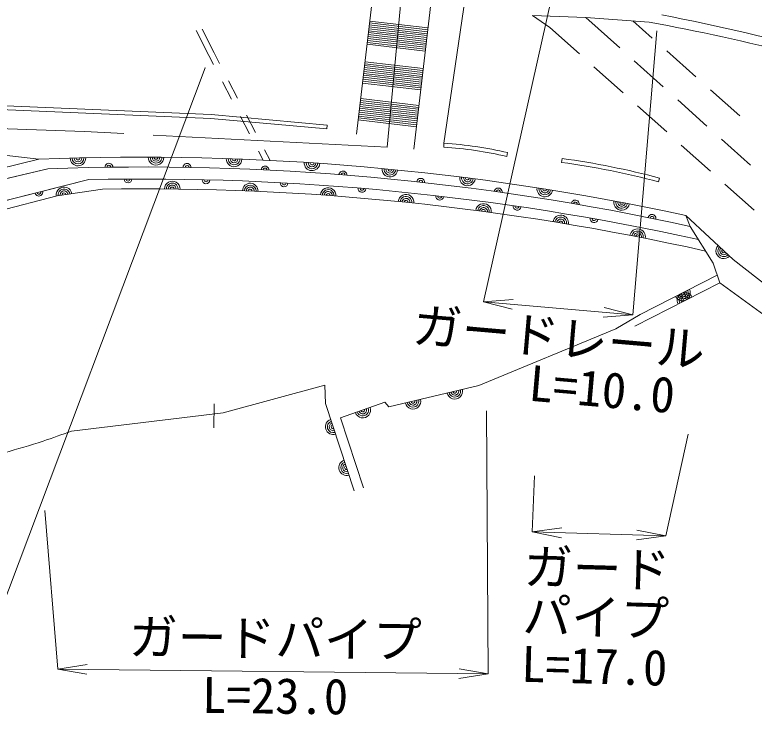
# Model space of a CAD drawing. Units: millimetres, scale not verified. Extents: x 40000 to 680000, y 20000 to 380000.
# Drawn here: x 439332 to 477214, y 256909 to 293448 of the extents above; entities that cross this region are included whole.
import ezdxf
from ezdxf.enums import TextEntityAlignment as Align

# ---------------------------------------------------------------- set-up
doc = ezdxf.new("R2010")
doc.units = ezdxf.units.MM
doc.header["$LTSCALE"] = 1000
doc.linetypes.add('CHAIN', pattern=[18.5, 12, -1.5, 3.5, -1.5])
for name, color, linetype, lineweight in [('M-BGD', 7, 'Continuous', 13), ('M-BMK', 2, 'CHAIN', 13), ('M-STR-HTXT', 7, 'Continuous', 13)]:
    doc.layers.add(name, color=color, linetype=linetype, lineweight=lineweight)
doc.styles.add('ＭＳ ゴシック', font='')
doc.styles.get('ＭＳ ゴシック').set_extended_font_data('MS Gothic')

# ---------------------------------------------------------------- blocks, each defined once
blk = doc.blocks.new('open_arrow')
at = {"color": 0, "linetype": 'Continuous', "lineweight": -2}
blk.add_lwpolyline([(7.5, 1.25), (0, 0), (7.5, -1.25)], dxfattribs=at)

msp = doc.modelspace()

# ---------------------------------------------------------------- linework, layer by layer
at = {"layer": 'M-BGD'}
for p, q in [((457788, 295416), (456839, 287334)), ((460767, 295067), (459769, 286560)), ((462453, 294684), (461320, 286867)), ((466740, 292804), (465863, 293419)), ((470324, 291758), (468595, 293310)), ((457496, 292930), (460476, 292581)), ((457508, 293030), (460487, 292680)), ((457519, 293129), (460499, 292779)), ((471988, 292259), (471002, 293134)), ((449272, 291360), (448632, 292645)), ((449539, 291496), (448936, 292707)), ((457449, 292533), (460429, 292183)), ((457461, 292632), (460441, 292283)), ((457473, 292732), (460452, 292382)), ((457484, 292831), (460464, 292481)), ((468261, 291444), (466740, 292804)), ((457403, 292136), (460382, 291786)), ((457414, 292235), (460394, 291885)), ((457426, 292334), (460406, 291985)), ((457438, 292434), (460417, 292084)), ((457379, 291937), (460359, 291587)), ((457391, 292036), (460371, 291687)), ((449511, 290900), (449272, 291360)), ((449818, 290960), (449539, 291496)), ((474232, 290267), (472736, 291595)), ((457263, 290944), (460243, 290594)), ((457275, 291043), (460254, 290694)), ((472556, 289754), (471068, 291090)), ((457228, 290646), (460208, 290296)), ((457240, 290745), (460219, 290396)), ((457251, 290845), (460231, 290495)), ((470497, 289445), (469006, 290778)), ((457181, 290249), (460161, 289899)), ((457193, 290348), (460173, 289998)), ((457205, 290447), (460184, 290098)), ((457216, 290547), (460196, 290197)), ((450435, 289127), (449973, 290014)), ((450742, 289186), (450280, 290073)), ((457146, 289951), (460126, 289601)), ((457158, 290050), (460138, 289700)), ((457170, 290149), (460149, 289800)), ((423367, 289443), (449397, 288342)), ((476475, 288275), (474979, 289603)), ((457042, 289057), (460021, 288707)), ((457053, 289156), (460033, 288806)), ((474789, 287750), (473301, 289086)), ((457007, 288759), (459986, 288409)), ((457018, 288858), (459998, 288509)), ((457030, 288957), (460009, 288608)), ((472734, 287445), (471243, 288778)), ((455343, 287803), (449397, 288342)), ((451667, 287413), (451204, 288300)), ((456960, 288362), (459939, 288012)), ((456972, 288461), (459951, 288111)), ((456983, 288560), (459963, 288211)), ((456995, 288660), (459974, 288310)), ((455325, 287603), (449383, 288142)), ((451359, 287353), (450897, 288240)), ((456925, 288064), (459905, 287714)), ((456937, 288163), (459916, 287813)), ((456948, 288262), (459928, 287913)), ((455325, 287603), (455343, 287803)), ((433009, 286900), (440570, 286048)), ((461320, 286867), (461307, 286668)), ((474970, 285445), (473479, 286778)), ((477022, 285746), (475533, 287082)), ((452061, 286006), (451821, 286466)), ((452408, 285990), (452129, 286526)), ((431657, 283917), (440570, 286048)), ((431657, 283917), (440570, 286048)), ((464579, 286387), (464533, 286192)), ((467371, 286087), (467344, 285889)), ((441021, 285565), (437412, 284721)), ((437412, 284721), (441021, 285565)), ((437649, 283631), (443133, 285009)), ((472367, 285086), (472315, 284892)), ((441505, 284173), (443833, 284522)), ((441505, 284173), (443833, 284522)), ((477206, 283446), (475715, 284779)), ((437629, 283178), (441505, 284173)), ((437629, 283178), (441505, 284173)), ((476135, 280913), (473712, 283172)), ((476135, 280913), (473712, 283172)), ((475110, 280735), (475451, 279725)), ((475451, 279725), (475110, 280735)), ((484172, 274614), (476135, 280913)), ((484172, 274614), (476135, 280913)), ((475322, 280108), (471372, 278092)), ((475322, 280108), (471372, 278092)), ((475451, 279725), (471091, 277500)), ((475451, 279725), (471091, 277500)), ((475451, 279725), (484748, 272944)), ((484748, 272944), (475451, 279725)), ((470121, 277371), (471372, 278092)), ((463114, 274465), (470121, 277371)), ((450010, 273054), (455223, 274480)), ((455223, 274480), (455252, 273544)), ((458492, 273361), (463114, 274465)), ((449550, 273523), (449537, 272295)), ((455252, 273544), (456723, 269059)), ((455252, 273544), (456723, 269059)), ((456022, 272802), (458294, 273612)), ((458294, 273612), (458492, 273361)), ((442229, 272123), (450010, 273054)), ((456022, 272802), (457198, 269215))]:
    msp.add_line(p, q, dxfattribs=at)
for points in [[(465863, 293419), (468595, 293310), (471841, 293073)], [(371075, 291012), (400460, 289969), (423360, 289243), (449383, 288142)], [(431432, 281971), (437649, 283631), (443133, 285009)], [(473712, 283172), (473938, 282611), (475110, 280735)]]:
    msp.add_lwpolyline(points, dxfattribs=at)
for centre, radius, start, end in [((447106, 164458), 131461, 71.15697, 78.87308), ((449954, 175131), 119956, 72.19041, 79.48695), ((460138, 267543), 19360, 76.7373, 86.4994), ((460138, 267543), 19160, 76.7373, 86.4994), ((445840, 154379), 131774, 77.78891, 92.29225), ((445840, 154379), 131774, 77.78891, 92.29225), ((442569, 286113), 400, 181.4227, 1.4226), ((442569, 286113), 300, 181.4227, 1.4226), ((442569, 286113), 200, 181.4661, 1.3792), ((442569, 286113), 100, 181.4444, 1.4009), ((446568, 286151), 400, 179.6834, 359.6834), ((446568, 286151), 300, 179.6834, 359.6834), ((446568, 286151), 200, 179.7269, 359.64), ((446568, 286151), 100, 179.7052, 359.6617), ((450567, 286069), 400, 177.9442, 357.9442), ((450567, 286069), 300, 177.9442, 357.9442), ((450567, 286069), 200, 177.9877, 357.9008), ((450567, 286069), 100, 177.966, 357.9225), ((461843, 245563), 40899, 75.09, 82.2316), ((445840, 154379), 131274, 77.64079, 92.104), ((445840, 154379), 131274, 77.64079, 92.104), ((444157, 285643), 200, 0.6909, 180.7782), ((444157, 285643), 100, 0.7127, 180.7564), ((448157, 285633), 200, 358.9451, 179.0324), ((448157, 285633), 100, 358.9669, 179.0105), ((452155, 285501), 200, 357.1992, 177.2865), ((454562, 285864), 400, 176.205, 356.205), ((454562, 285864), 300, 176.205, 356.205), ((454562, 285864), 200, 176.2485, 356.1615), ((454562, 285864), 100, 176.2268, 356.1833), ((461843, 245563), 40699, 75.09, 82.2316), ((452155, 285501), 100, 357.221, 177.2647), ((456147, 285248), 200, 355.4534, 175.5407), ((456147, 285248), 100, 355.4752, 175.5189), ((458548, 285539), 400, 174.4658, 354.4658), ((458548, 285539), 300, 174.4658, 354.4658), ((458548, 285539), 200, 174.5093, 354.4223), ((458548, 285539), 100, 174.4875, 354.4441), ((445860, 152276), 132761, 77.60557, 91.17695), ((445860, 152276), 132761, 77.60557, 91.17695), ((445132, 285035), 200, 180.357, 0.2707), ((445132, 285035), 100, 180.3354, 0.2922), ((447397, 284528), 400, 359.3341, 179.3341), ((449132, 284997), 200, 178.6307, 358.5444), ((449132, 284997), 100, 178.6091, 358.5659), ((460129, 284873), 200, 353.7076, 173.7949), ((460129, 284873), 100, 353.7294, 173.773), ((462523, 285093), 400, 172.7266, 352.7266), ((462523, 285093), 300, 172.7266, 352.7266), ((462523, 285093), 200, 172.7701, 352.6831), ((462523, 285093), 100, 172.7483, 352.7049), ((441855, 284226), 400, 8.514, 188.514), ((441855, 284226), 300, 8.514, 188.514), ((445860, 152276), 132261, 77.39323, 90.87811), ((445860, 152276), 132261, 77.39323, 90.87811), ((447397, 284528), 300, 359.3341, 179.3341), ((447397, 284528), 200, 359.2908, 179.3774), ((447397, 284528), 100, 359.3125, 179.3558), ((451395, 284421), 400, 357.6013, 177.6013), ((451395, 284421), 300, 357.6013, 177.6013), ((451395, 284421), 200, 357.558, 177.6446), ((451395, 284421), 100, 357.5796, 177.623), ((453129, 284838), 200, 176.9044, 356.8181), ((453129, 284838), 100, 176.8828, 356.8397), ((455388, 284193), 400, 355.8685, 175.8685), ((457119, 284559), 200, 175.1781, 355.0918), ((457119, 284559), 100, 175.1565, 355.1134), ((464098, 284378), 200, 351.9617, 172.049), ((466483, 284527), 400, 170.9874, 350.9874), ((466483, 284527), 300, 170.9874, 350.9874), ((466483, 284527), 200, 171.0309, 350.9439), ((466483, 284527), 100, 171.0091, 350.9656), ((440567, 284364), 200, 194.1128, 14.1128), ((440567, 284364), 100, 194.1128, 14.1128), ((441855, 284226), 200, 8.514, 188.514), ((441855, 284226), 100, 8.514, 188.514), ((455388, 284193), 300, 355.8685, 175.8685), ((455388, 284193), 200, 355.8252, 175.9118), ((455388, 284193), 100, 355.8468, 175.8902), ((459373, 283845), 400, 354.1357, 174.1357), ((459373, 283845), 300, 354.1357, 174.1357), ((461099, 284160), 200, 173.4518, 353.3655), ((461099, 284160), 100, 173.4302, 353.3871), ((464098, 284378), 100, 351.9835, 172.0272), ((459373, 283845), 200, 354.0924, 174.179), ((459373, 283845), 100, 354.114, 174.1573), ((463345, 283376), 400, 352.4029, 172.4029), ((468050, 283761), 200, 350.2159, 170.3032), ((468050, 283761), 100, 350.2377, 170.2814), ((470423, 283840), 400, 169.2482, 349.2482), ((470423, 283840), 300, 169.2482, 349.2482), ((470423, 283840), 200, 169.2917, 349.2047), ((470423, 283840), 100, 169.2699, 349.2264), ((463345, 283376), 300, 352.4029, 172.4029), ((463345, 283376), 200, 352.3595, 172.4462), ((463345, 283376), 100, 352.3812, 172.4245), ((465065, 283641), 200, 171.7255, 351.6392), ((465065, 283641), 100, 171.7039, 351.6608), ((467302, 282787), 400, 350.6701, 170.6701), ((467302, 282787), 300, 350.6701, 170.6701), ((467302, 282787), 200, 350.6267, 170.7134), ((469013, 283003), 200, 169.9992, 349.9129), ((469013, 283003), 100, 169.9777, 349.9345), ((471981, 283024), 200, 348.4701, 168.5574), ((471981, 283024), 100, 348.4919, 168.5355), ((467302, 282787), 100, 350.6484, 170.6917), ((471238, 282079), 400, 348.9372, 168.9372), ((471238, 282079), 300, 348.9372, 168.9372), ((471238, 282079), 200, 348.8939, 168.9806), ((471238, 282079), 100, 348.9156, 168.9589), ((475654, 281361), 400, 136.998, 316.998), ((475654, 281361), 300, 136.998, 316.998), ((475654, 281361), 200, 136.998, 316.998), ((475654, 281361), 100, 136.998, 316.998), ((473540, 279199), 400, 207.0319, 27.0319), ((473670, 278816), 400, 27.0319, 207.0319), ((473540, 279199), 300, 207.0319, 27.0319), ((473540, 279199), 200, 207.0319, 27.0319), ((473540, 279199), 100, 207.0319, 27.0319), ((473670, 278816), 300, 27.0319, 207.0319), ((473670, 278816), 200, 27.0319, 207.0319), ((473670, 278816), 100, 27.0319, 207.0319), ((461873, 274169), 400, 193.4354, 13.4354), ((461873, 274169), 300, 193.4354, 13.4354), ((461873, 274169), 200, 193.4354, 13.4354), ((461873, 274169), 100, 193.4354, 13.4354), ((459733, 273657), 400, 193.4354, 13.4354), ((459733, 273657), 300, 193.4354, 13.4354), ((459733, 273657), 200, 193.4354, 13.4354), ((459733, 273657), 100, 193.4354, 13.4354), ((457158, 273207), 400, 199.6233, 19.6233), ((457158, 273207), 300, 199.6233, 19.6233), ((457158, 273207), 200, 199.6233, 19.6233), ((457158, 273207), 100, 199.6233, 19.6233), ((455645, 272347), 400, 108.1499, 288.1499), ((455645, 272347), 300, 108.1499, 288.1499), ((455645, 272347), 200, 108.1499, 288.1499), ((455645, 272347), 100, 108.1499, 288.1499), ((456330, 270256), 400, 108.1499, 288.1499), ((456330, 270256), 300, 108.1499, 288.1499), ((456330, 270256), 200, 108.1499, 288.1499), ((456330, 270256), 100, 108.1499, 288.1499)]:
    msp.add_arc(centre, radius, start, end, dxfattribs=at)
msp.add_open_spline([(431402, 268291), (432337, 268707), (433255, 269165), (434209, 269538), (435063, 269874), (435941, 270150), (436815, 270430), (438129, 270850), (439469, 271183), (440781, 271610), (441268, 271769), (441746, 271952), (442229, 272123)], degree=3, knots=[0, 0, 0, 0, 1, 1, 1, 2, 2, 2, 3, 3, 3, 4, 4, 4, 4], dxfattribs=at)
at = {"layer": 'M-BMK'}
for p, q in [((459194, 295100), (458408, 286674)), ((442906, 287470), (423723, 288101)), ((458408, 286674), (442906, 287470))]:
    msp.add_line(p, q, dxfattribs=at)
at = {"layer": 'M-STR-HTXT'}
for p, q in [((467392, 296863), (463348, 278750)), ((470991, 278082), (472228, 292618)), ((463348, 278750), (464865, 278868)), ((463348, 278750), (470991, 278082)), ((463348, 278750), (464821, 278370)), ((470991, 278082), (469519, 278461)), ((470991, 278082), (469475, 277963)), ((463503, 273172), (463587, 259687)), ((473838, 271965), (472694, 266766)), ((465847, 266960), (465951, 269841)), ((441531, 259938), (440879, 268059)), ((465847, 266960), (467354, 267167)), ((472694, 266766), (465847, 266960)), ((465847, 266960), (467340, 266667)), ((472694, 266766), (471188, 266559)), ((472694, 266766), (471202, 267059)), ((441531, 259938), (443034, 260171)), ((463587, 259687), (441531, 259938)), ((441531, 259938), (443028, 259671)), ((463587, 259687), (462090, 259954)), ((463587, 259687), (462084, 259454))]:
    msp.add_line(p, q, dxfattribs=at)
msp.add_lwpolyline([(449077, 290734), (437406, 259766), (402893, 256909)], dxfattribs=at)

# ---------------------------------------------------------------- block references
at = {"layer": 'M-STR-HTXT', "rotation": 249.3}
msp.add_blockref('open_arrow', (449077, 290734), dxfattribs=at)

# ---------------------------------------------------------------- texts
at = {"layer": 'M-STR-HTXT', "style": 'ＭＳ ゴシック'}
for s, rotation, p in [('ガードレール', 355.002, (467087, 275465)), ('ガード', 358.385, (469125, 263635)), ('パイプ', 358.385, (469054, 261136)), ('ガードパイプ', 359.349, (452663, 260048)), ('L=17.0', 358.385, (468984, 258637))]:
    msp.add_text(s, height=1833, rotation=rotation, dxfattribs=at).set_placement(p, align=Align.BOTTOM_CENTER)
for s, rotation, p in [('L=10.0', 355.002, (473225, 274864)), ('L=23.0', 359.349, (456423, 259447))]:
    msp.add_text(s, height=1833, rotation=rotation, dxfattribs=at).set_placement(p, align=Align.TOP_RIGHT)

doc.saveas('drawing.dxf')
